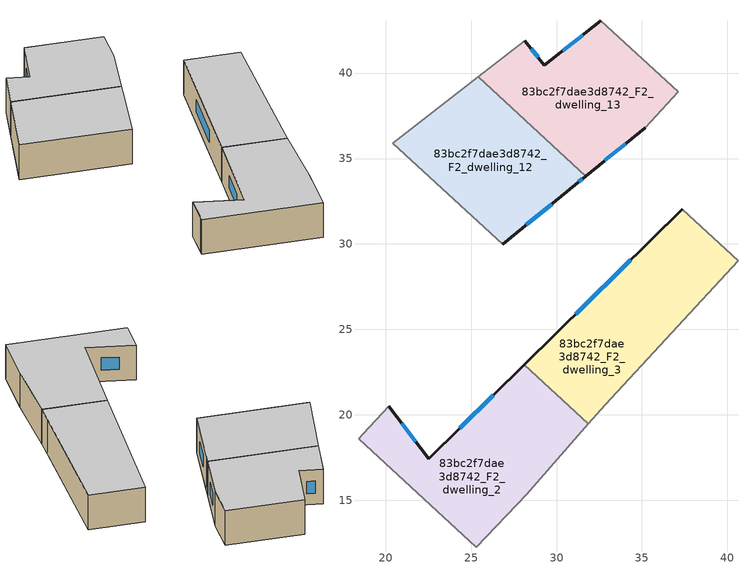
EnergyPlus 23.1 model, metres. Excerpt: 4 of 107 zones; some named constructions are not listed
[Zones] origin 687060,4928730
83bc2f7dae3d8742_F2_dwelling_12
 floor to 83bc2f7dae3d8742_F1_dwelling_13 (EU_floor_Construction): 31.71,33.97 31.08,33.46 26.86,29.98 20.43,35.91 25.41,39.77 z6
 wall outside (EU_wall_Construction): 26.86,29.98 31.08,33.46 31.71,33.97 z6:9
 wall to 83bc2f7dae3d8742_F2_dwelling_11 (EU_wall_Construction): 20.43,35.91 26.86,29.98 z6:9
 wall adiabatic (EU_wall_Construction): 25.41,39.77 20.43,35.91 z6:9
 wall to 83bc2f7dae3d8742_F2_dwelling_13 (EU_wall_Construction): 31.71,33.97 25.41,39.77 z6:9
 window (EU_Window_Construction): 28.23,31.11 29.71,32.33 / 31.29,33.63 31.5,33.81 z6.98:8.02
 ceiling to 83bc2f7dae3d8742_F3_dwelling_12 (EU_floor_Construction): 31.08,33.46 31.71,33.97 25.41,39.77 20.43,35.91 26.86,29.98 z9
83bc2f7dae3d8742_F2_dwelling_13
 floor to 83bc2f7dae3d8742_F1_dwelling_14 (EU_floor_Construction): 37.12,38.9 35.18,36.79 31.71,33.97 25.41,39.77 28.14,41.88 29.3,40.46 32.59,43.06 z6
 wall outside (EU_wall_Construction): 31.71,33.97 35.18,36.79 / 32.59,43.06 29.3,40.46 28.14,41.88 z6:9
 wall to 83bc2f7dae3d8742_F2_dwelling_14 (EU_wall_Construction): 37.12,38.9 32.59,43.06 z6:9
 wall adiabatic (EU_wall_Construction): 28.14,41.88 25.41,39.77 z6:9
 wall to 83bc2f7dae3d8742_F2_dwelling_4 (EU_wall_Construction): 35.18,36.79 37.12,38.9 z6:9
 window (EU_Window_Construction): 32.83,34.89 34.05,35.88 / 28.92,40.93 28.51,41.42 / 31.52,42.22 30.37,41.31 z6.98:8.02
 ceiling to 83bc2f7dae3d8742_F3_dwelling_13 (EU_floor_Construction): 35.18,36.79 37.12,38.9 32.59,43.06 29.3,40.46 28.14,41.88 25.41,39.77 31.71,33.97 z9
83bc2f7dae3d8742_F2_dwelling_2
 floor to 83bc2f7dae3d8742_F1_dwelling_2 (EU_floor_Construction): 24.99,19.85 28.97,16.18 28.24,15.36 25.3,12.25 18.41,18.59 20.19,20.52 22.54,17.43 z6
 floor to 83bc2f7dae3d8742_F1_dwelling_3 (EU_floor_Construction): 31.87,19.47 28.97,16.18 24.99,19.85 28.12,22.93 z6
 wall outside (EU_wall_Construction): 28.12,22.93 22.54,17.43 20.19,20.52 z6:9
 wall to 83bc2f7dae3d8742_F2_dwelling_3 (EU_wall_Construction): 31.87,19.47 28.12,22.93 z6:9
 wall adiabatic (EU_wall_Construction): 25.3,12.25 28.24,15.36 31.87,19.47 z6:9
 wall to 83bc2f7dae3d8742_F2_dwelling_1 (EU_wall_Construction): 18.41,18.59 25.3,12.25 z6:9
 wall to 83bc2f7dae3d8742_F2_dwelling_10 (EU_wall_Construction): 20.19,20.52 18.69,18.9 z6:9
 wall to 83bc2f7dae3d8742_F2_dwelling_9 (EU_wall_Construction): 18.69,18.9 18.41,18.59 z6:9
 window (EU_Window_Construction): 21.77,18.44 20.95,19.52 / 26.3,21.14 24.35,19.22 z6.98:8.02
 ceiling to 83bc2f7dae3d8742_F3_dwelling_2 (EU_floor_Construction): 28.24,15.36 31.87,19.47 28.12,22.93 22.54,17.43 20.19,20.52 18.41,18.59 25.3,12.25 z9
83bc2f7dae3d8742_F2_dwelling_3
 floor to 83bc2f7dae3d8742_F1_dwelling_3 (EU_floor_Construction): 36.08,24.1 32.85,20.59 31.87,19.47 28.12,22.93 32.58,27.32 z6
 floor to 83bc2f7dae3d8742_F1_dwelling_4 (EU_floor_Construction): 40.62,29.02 36.08,24.1 32.58,27.32 37.36,32.02 z6
 wall outside (EU_wall_Construction): 37.36,32.02 28.12,22.93 z6:9
 wall to 83bc2f7dae3d8742_F2_dwelling_4 (EU_wall_Construction): 40.62,29.02 37.36,32.02 z6:9
 wall adiabatic (EU_wall_Construction): 31.87,19.47 32.85,20.59 40.62,29.02 z6:9
 window (EU_Window_Construction): 34.36,29.06 31.12,25.88 z6.98:8.02
 ceiling to 83bc2f7dae3d8742_F3_dwelling_3 (EU_floor_Construction): 32.85,20.59 40.62,29.02 37.36,32.02 28.12,22.93 31.87,19.47 z9
[SCHEDULE:FILE] Column Number=1; Rows to Skip at Top=0; Number of Hours of Data=8760; Column Separator=Comma; Interpolate to Timestep=No; Minutes per Item=60; Adjust Schedule for Daylight Savings=Yes
Name | File
EU_Step8_GainSchedule_83bc2f7dae3d8742_F1_dwelling_4_f000 | ../../schedules/83bc2f7dae3d8742/83bc2f7dae3d8742_F1_dwelling_4_f000_gain.csv
EU_Step8_GainSchedule_83bc2f7dae3d8742_F1_dwelling_5_f000 | ../../schedules/83bc2f7dae3d8742/83bc2f7dae3d8742_F1_dwelling_5_f000_gain.csv
EU_Step8_GainSchedule_83bc2f7dae3d8742_F1_dwelling_6_f000 | ../../schedules/83bc2f7dae3d8742/83bc2f7dae3d8742_F1_dwelling_6_f000_gain.csv
EU_Step8_GainSchedule_83bc2f7dae3d8742_F1_dwelling_7_f000 | ../../schedules/83bc2f7dae3d8742/83bc2f7dae3d8742_F1_dwelling_7_f000_gain.csv
EU_Step8_GainSchedule_83bc2f7dae3d8742_F1_dwelling_8_f000 | ../../schedules/83bc2f7dae3d8742/83bc2f7dae3d8742_F1_dwelling_8_f000_gain.csv
EU_Step8_GainSchedule_83bc2f7dae3d8742_F1_dwelling_9_f000 | ../../schedules/83bc2f7dae3d8742/83bc2f7dae3d8742_F1_dwelling_9_f000_gain.csv
EU_Step8_GainSchedule_83bc2f7dae3d8742_F1_dwelling_10_f000 | ../../schedules/83bc2f7dae3d8742/83bc2f7dae3d8742_F1_dwelling_10_f000_gain.csv
EU_Step8_GainSchedule_83bc2f7dae3d8742_F1_dwelling_11_f000 | ../../schedules/83bc2f7dae3d8742/83bc2f7dae3d8742_F1_dwelling_11_f000_gain.csv
EU_Step8_GainSchedule_83bc2f7dae3d8742_F1_dwelling_12_f000 | ../../schedules/83bc2f7dae3d8742/83bc2f7dae3d8742_F1_dwelling_12_f000_gain.csv
EU_Step8_GainSchedule_83bc2f7dae3d8742_F1_dwelling_13_f000 | ../../schedules/83bc2f7dae3d8742/83bc2f7dae3d8742_F1_dwelling_13_f000_gain.csv
EU_Step8_GainSchedule_83bc2f7dae3d8742_F1_dwelling_14_f000 | ../../schedules/83bc2f7dae3d8742/83bc2f7dae3d8742_F1_dwelling_14_f000_gain.csv
EU_Step8_GainSchedule_83bc2f7dae3d8742_F1_dwelling_15_f000 | ../../schedules/83bc2f7dae3d8742/83bc2f7dae3d8742_F1_dwelling_15_f000_gain.csv
